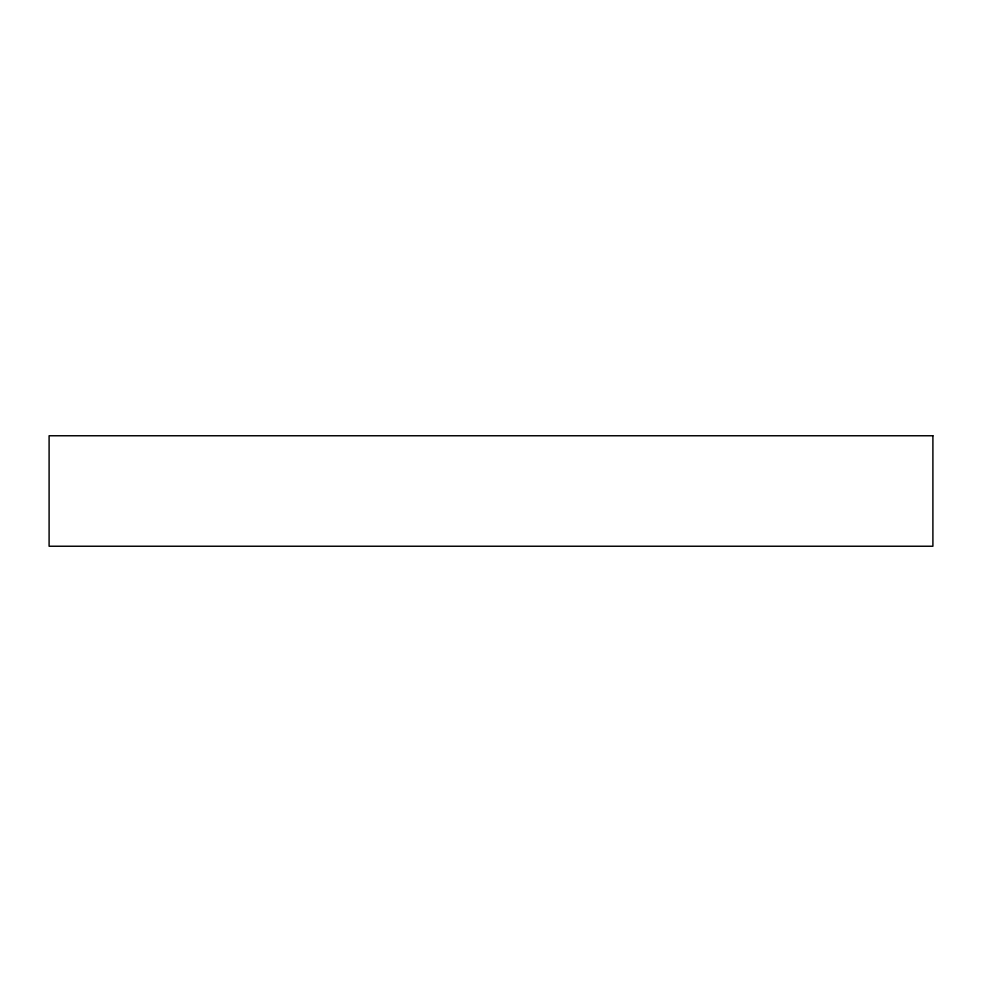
<?xml version="1.0" encoding="UTF-8"?>
<svg xmlns="http://www.w3.org/2000/svg" width="982" height="982" viewBox="0 0 982 982"><rect width="100%" height="100%" fill="white"/><g stroke="black" fill="none" stroke-linecap="round" stroke-linejoin="round"><path stroke-width="1.47" d="M932.9 435.762L49.1 435.762L49.1 546.238L932.9 546.238L932.9 435.762"/></g></svg>
